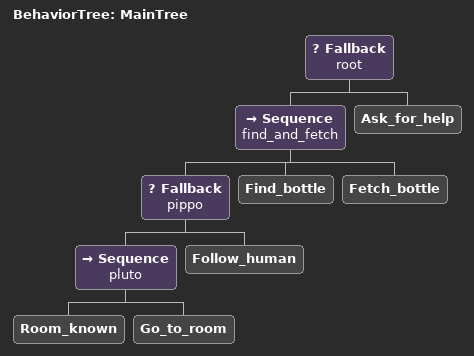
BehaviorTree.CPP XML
<root main_tree_to_execute = "MainTree" >

  <BehaviorTree ID="MainTree">
    <Fallback name = "root">
      <Sequence name="find_and_fetch">
        <Fallback name = "pippo">
          <Sequence name = "pluto">
            <Room_known />
            <Go_to_room />
          </Sequence>
          <Follow_human />
        </Fallback>
        <Find_bottle />
        <Fetch_bottle />
      </Sequence>
      <Ask_for_help />
    </Fallback>
  </BehaviorTree>

</root>
